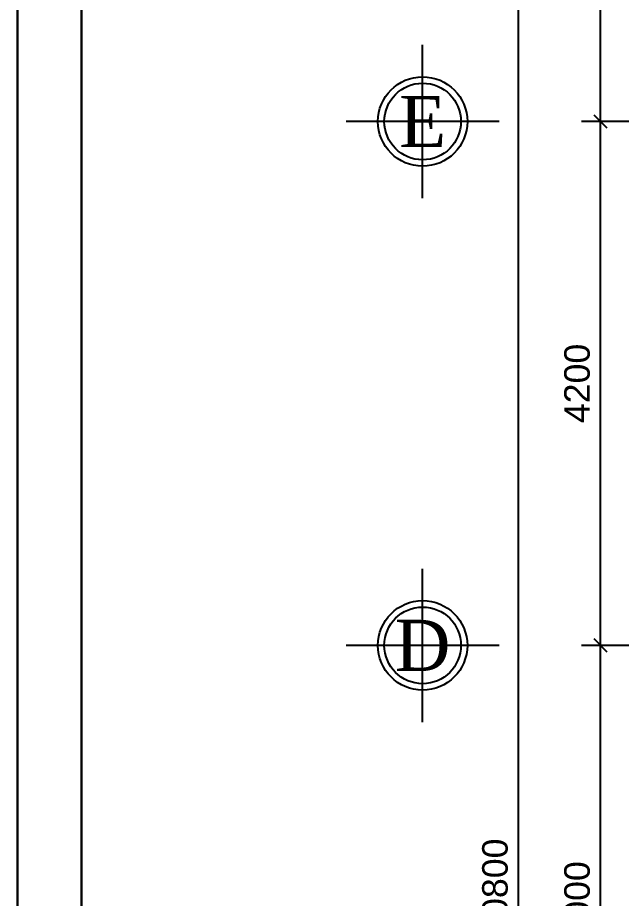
# Model space of a CAD drawing. Extents: x -100 to 171306, y -3236 to 60448.
# Drawn here: x -100 to 4628, y 46619 to 53512 of the extents above; entities that cross this region are included whole.
import ezdxf
from ezdxf.enums import TextEntityAlignment as Align

# ---------------------------------------------------------------- set-up
doc = ezdxf.new("R2010")
doc.units = 0
doc.header["$LTSCALE"] = 1300
doc.layers.get('0').update_dxf_attribs({"linetype": 'CONTINUOUS'})
doc.layers.get('DEFPOINTS').update_dxf_attribs({"linetype": 'CONTINUOUS'})
for name, color, linetype in [('BAO', 3, 'CONTINUOUS'), ('TEXT', 7, 'CONTINUOUS'), ('TIM', 6, 'CONTINUOUS')]:
    doc.layers.add(name, color=color, linetype=linetype)
doc.layers.add('TUONG', color=3, linetype='CONTINUOUS', lineweight=30)
doc.styles.add('T2', font='VNI-Times.TTF')
doc.styles.add('VNI-HELVE', font='VHELVEN.TTF')
doc.dimstyles.new('DIM100S', dxfattribs={"dimscale": 0, "dimtxt": 200, "dimasz": 100, "dimexe": 150, "dimexo": 150, "dimgap": 80, "dimtad": 1, "dimdec": 0, "dimrnd": 50, "dimzin": 0, "dimdsep": 46, "dimtxsty": 'VNI-HELVE', "dimblk1": 'OBLIQUE', "dimblk2": 'OBLIQUE', "dimsah": 1, "dimcen": 0, "dimclrd": 6, "dimclre": 6, "dimclrt": 6, "dimadec": 0, "dimazin": 0, "dimtfac": 1, "dimtdec": 0, "dimtmove": 0, "dimatfit": 3, "dimfxl": 1, "dimtolj": 1, "dimtzin": 0, "dimarcsym": 0})

# ---------------------------------------------------------------- blocks, each defined once
blk = doc.blocks.new('_OBLIQUE')
at = {"color": 0, "linetype": 'ByBlock'}
blk.add_line((-0.5, -0.5), (0.5, 0.5), dxfattribs=at)
blk = doc.blocks.new('*D73')
at = {"color": 6, "linetype": 'ByBlock', "transparency": 16777216}
for p, q in [((5394.066103484367, 48598.92827617623), (4314.043921844976, 48598.92827617623)), ((4464.043921844976, 44598.92827617628), (4464.043921844976, 48598.92827617623)), ((5394.066103490199, 44598.92827617628), (4314.043921844976, 44598.92827617628))]:
    blk.add_line(p, q, dxfattribs=at)
at = {"layer": 'DEFPOINTS', "color": 0, "linetype": 'ByBlock', "transparency": 16777216}
for p in [(4464.043921844976, 48598.92827617623), (5544.066103484367, 48598.92827617623), (5544.066103490199, 44598.92827617628)]:
    blk.add_point(p, dxfattribs=at)
at = {"color": 6, "linetype": 'ByBlock', "transparency": 16777216, "xscale": 100, "yscale": 100, "zscale": 100}
for p, rotation in [((4464.043921844976, 48598.92827617623), 90), ((4464.043921844976, 44598.92827617628), 270)]:
    blk.add_blockref('_OBLIQUE', p, dxfattribs=dict(at, rotation=rotation))
at = {"color": 6, "linetype": 'ByBlock', "transparency": 16777216, "insert": (4281.258406524641, 46598.92827617626), "char_height": 200, "attachment_point": 5, "rotation": 90, "style": 'VNI-HELVE'}
blk.add_mtext('\\A1;4000', dxfattribs=at)
blk = doc.blocks.new('*D74')
at = {"color": 6, "linetype": 'ByBlock', "transparency": 16777216}
for p, q in [((5594.066103484394, 52698.92827617536), (4314.043921844976, 52698.92827617536)), ((4464.043921844976, 48598.92827617623), (4464.043921844976, 52698.92827617536)), ((5394.066103484367, 48598.92827617623), (4314.043921844976, 48598.92827617623))]:
    blk.add_line(p, q, dxfattribs=at)
at = {"layer": 'DEFPOINTS', "color": 0, "linetype": 'ByBlock', "transparency": 16777216}
for p in [(4464.043921844976, 52698.92827617536), (5744.066103484394, 52698.92827617536), (5544.066103484367, 48598.92827617623)]:
    blk.add_point(p, dxfattribs=at)
at = {"color": 6, "linetype": 'ByBlock', "transparency": 16777216, "xscale": 100, "yscale": 100, "zscale": 100}
for p, rotation in [((4464.043921844976, 52698.92827617536), 90), ((4464.043921844976, 48598.92827617623), 270)]:
    blk.add_blockref('_OBLIQUE', p, dxfattribs=dict(at, rotation=rotation))
at = {"color": 6, "linetype": 'ByBlock', "transparency": 16777216, "insert": (4281.258406524641, 50648.92827617579), "char_height": 200, "attachment_point": 5, "rotation": 90, "style": 'VNI-HELVE'}
blk.add_mtext('\\A1;4200', dxfattribs=at)
blk = doc.blocks.new('*D75')
at = {"color": 6, "linetype": 'ByBlock', "transparency": 16777216}
for p, q in [((5594.066103484423, 56798.59949877077), (4314.043921844976, 56798.59949877077)), ((4464.043921844976, 52698.92827617536), (4464.043921844976, 56798.59949877077)), ((5394.066103484394, 52698.92827617536), (4314.043921844976, 52698.92827617536))]:
    blk.add_line(p, q, dxfattribs=at)
at = {"layer": 'DEFPOINTS', "color": 0, "linetype": 'ByBlock', "transparency": 16777216}
for p in [(4464.043921844976, 56798.59949877077), (5744.066103484423, 56798.59949877077), (5544.066103484394, 52698.92827617536)]:
    blk.add_point(p, dxfattribs=at)
at = {"color": 6, "linetype": 'ByBlock', "transparency": 16777216, "xscale": 100, "yscale": 100, "zscale": 100}
for p, rotation in [((4464.043921844976, 56798.59949877077), 90), ((4464.043921844976, 52698.92827617536), 270)]:
    blk.add_blockref('_OBLIQUE', p, dxfattribs=dict(at, rotation=rotation))
at = {"color": 6, "linetype": 'ByBlock', "transparency": 16777216, "insert": (4281.258406524642, 54748.76388747306), "char_height": 200, "attachment_point": 5, "rotation": 90, "style": 'VNI-HELVE'}
blk.add_mtext('\\A1;4200', dxfattribs=at)
blk = doc.blocks.new('*D76')
at = {"color": 6, "linetype": 'ByBlock', "transparency": 16777216}
for p, q in [((5394.066103484423, 56798.59949877077), (3671.355220507948, 56798.59949877077)), ((3821.355220507946, 36598.59949877077), (3821.355220507948, 56798.59949877077)), ((5394.066103484359, 36598.59949877077), (3671.355220507946, 36598.59949877077))]:
    blk.add_line(p, q, dxfattribs=at)
at = {"layer": 'DEFPOINTS', "color": 0, "linetype": 'ByBlock', "transparency": 16777216}
for p in [(3821.355220507948, 56798.59949877077), (5544.066103484423, 56798.59949877077), (5544.066103484359, 36598.59949877077)]:
    blk.add_point(p, dxfattribs=at)
at = {"color": 6, "linetype": 'ByBlock', "transparency": 16777216, "xscale": 100, "yscale": 100, "zscale": 100}
for p, rotation in [((3821.355220507948, 56798.59949877077), 90), ((3821.355220507946, 36598.59949877077), 270)]:
    blk.add_blockref('_OBLIQUE', p, dxfattribs=dict(at, rotation=rotation))
at = {"color": 6, "linetype": 'ByBlock', "transparency": 16777216, "insert": (3638.569705187613, 46698.59949877077), "char_height": 200, "attachment_point": 5, "rotation": 90, "style": 'VNI-HELVE'}
blk.add_mtext('\\A1;20800', dxfattribs=at)

msp = doc.modelspace()

# ---------------------------------------------------------------- linework, layer by layer
at = {"layer": 'BAO', "color": 3, "linetype": 'Continuous'}
for p, q in [((3071.355220508419, 52098.9282761759), (3071.355220508456, 53298.92827617481)), ((3671.355220507946, 52698.92827617536), (2471.355220509038, 52698.92827617532)), ((3071.355220508419, 47998.92827617678), (3071.355220508456, 49198.92827617568)), ((3671.355220507946, 48598.92827617623), (2471.355220509038, 48598.92827617619))]:
    msp.add_line(p, q, dxfattribs=at)
for centre, radius in [((3071.355220508492, 52698.92827617536), 349.9999999997272), ((3071.355220508492, 52698.92827617536), 299.9999999997272), ((3071.355220508492, 48598.92827617623), 349.9999999997272), ((3071.355220508492, 48598.92827617623), 299.9999999997272)]:
    msp.add_circle(centre, radius, dxfattribs=at)
at = {"layer": 'TUONG', "color": 3, "linetype": 'Continuous'}
for points in [[(-100, 1047.750323748114), (-100, 60447.75032374811), (84000, 60447.75032374811), (84000, 1047.750323748114), (-100, 1047.750323748114)], [(399.9999999999999, 1547.750323748114), (399.9999999999999, 59947.75032374811), (83500, 59947.75032374811), (83500, 1547.750323748114)]]:
    msp.add_lwpolyline(points, close=True, dxfattribs=at)

# ---------------------------------------------------------------- texts
at = {"layer": 'TEXT', "style": 'T2'}
for tag, p in [('E', (3071.355220508492, 52698.92827617534)), ('D', (3071.355220508492, 48598.92827617622))]:
    msp.add_attdef(tag, text='', height=399.9999999996362, dxfattribs=at).set_placement(p, align=Align.MIDDLE_CENTER)

# ---------------------------------------------------------------- dimensions: what is measured, and where the dimension line sits
at = {"layer": 'TIM', "color": 6, "linetype": 'Continuous'}
for base, p1, p2, text, picture, middle in [((3821.355220507948, 56798.59949877077), (5544.066103484359, 36598.59949877077), (5544.066103484423, 56798.59949877077), '20800', '*D76', (3638.569705187613, 46698.59949877077)), ((4464.043921844976, 56798.59949877077), (5544.066103484394, 52698.92827617536), (5744.066103484423, 56798.59949877077), '4200', '*D75', (4281.258406524642, 54748.76388747306)), ((4464.043921844976, 52698.92827617536), (5544.066103484367, 48598.92827617623), (5744.066103484394, 52698.92827617536), '4200', '*D74', (4281.258406524641, 50648.92827617579)), ((4464.043921844976, 48598.92827617623), (5544.066103490199, 44598.92827617628), (5544.066103484367, 48598.92827617623), '4000', '*D73', (4281.258406524641, 46598.92827617626))]:
    dim = msp.add_linear_dim(base=base, p1=p1, p2=p2, angle=90, text=text, dimstyle='DIM100S', override={"dimscale": 1}, dxfattribs=at)
    dim.commit()
    dim.dimension.update_dxf_attribs({"geometry": picture, "text_midpoint": middle})

doc.saveas('drawing.dxf')
